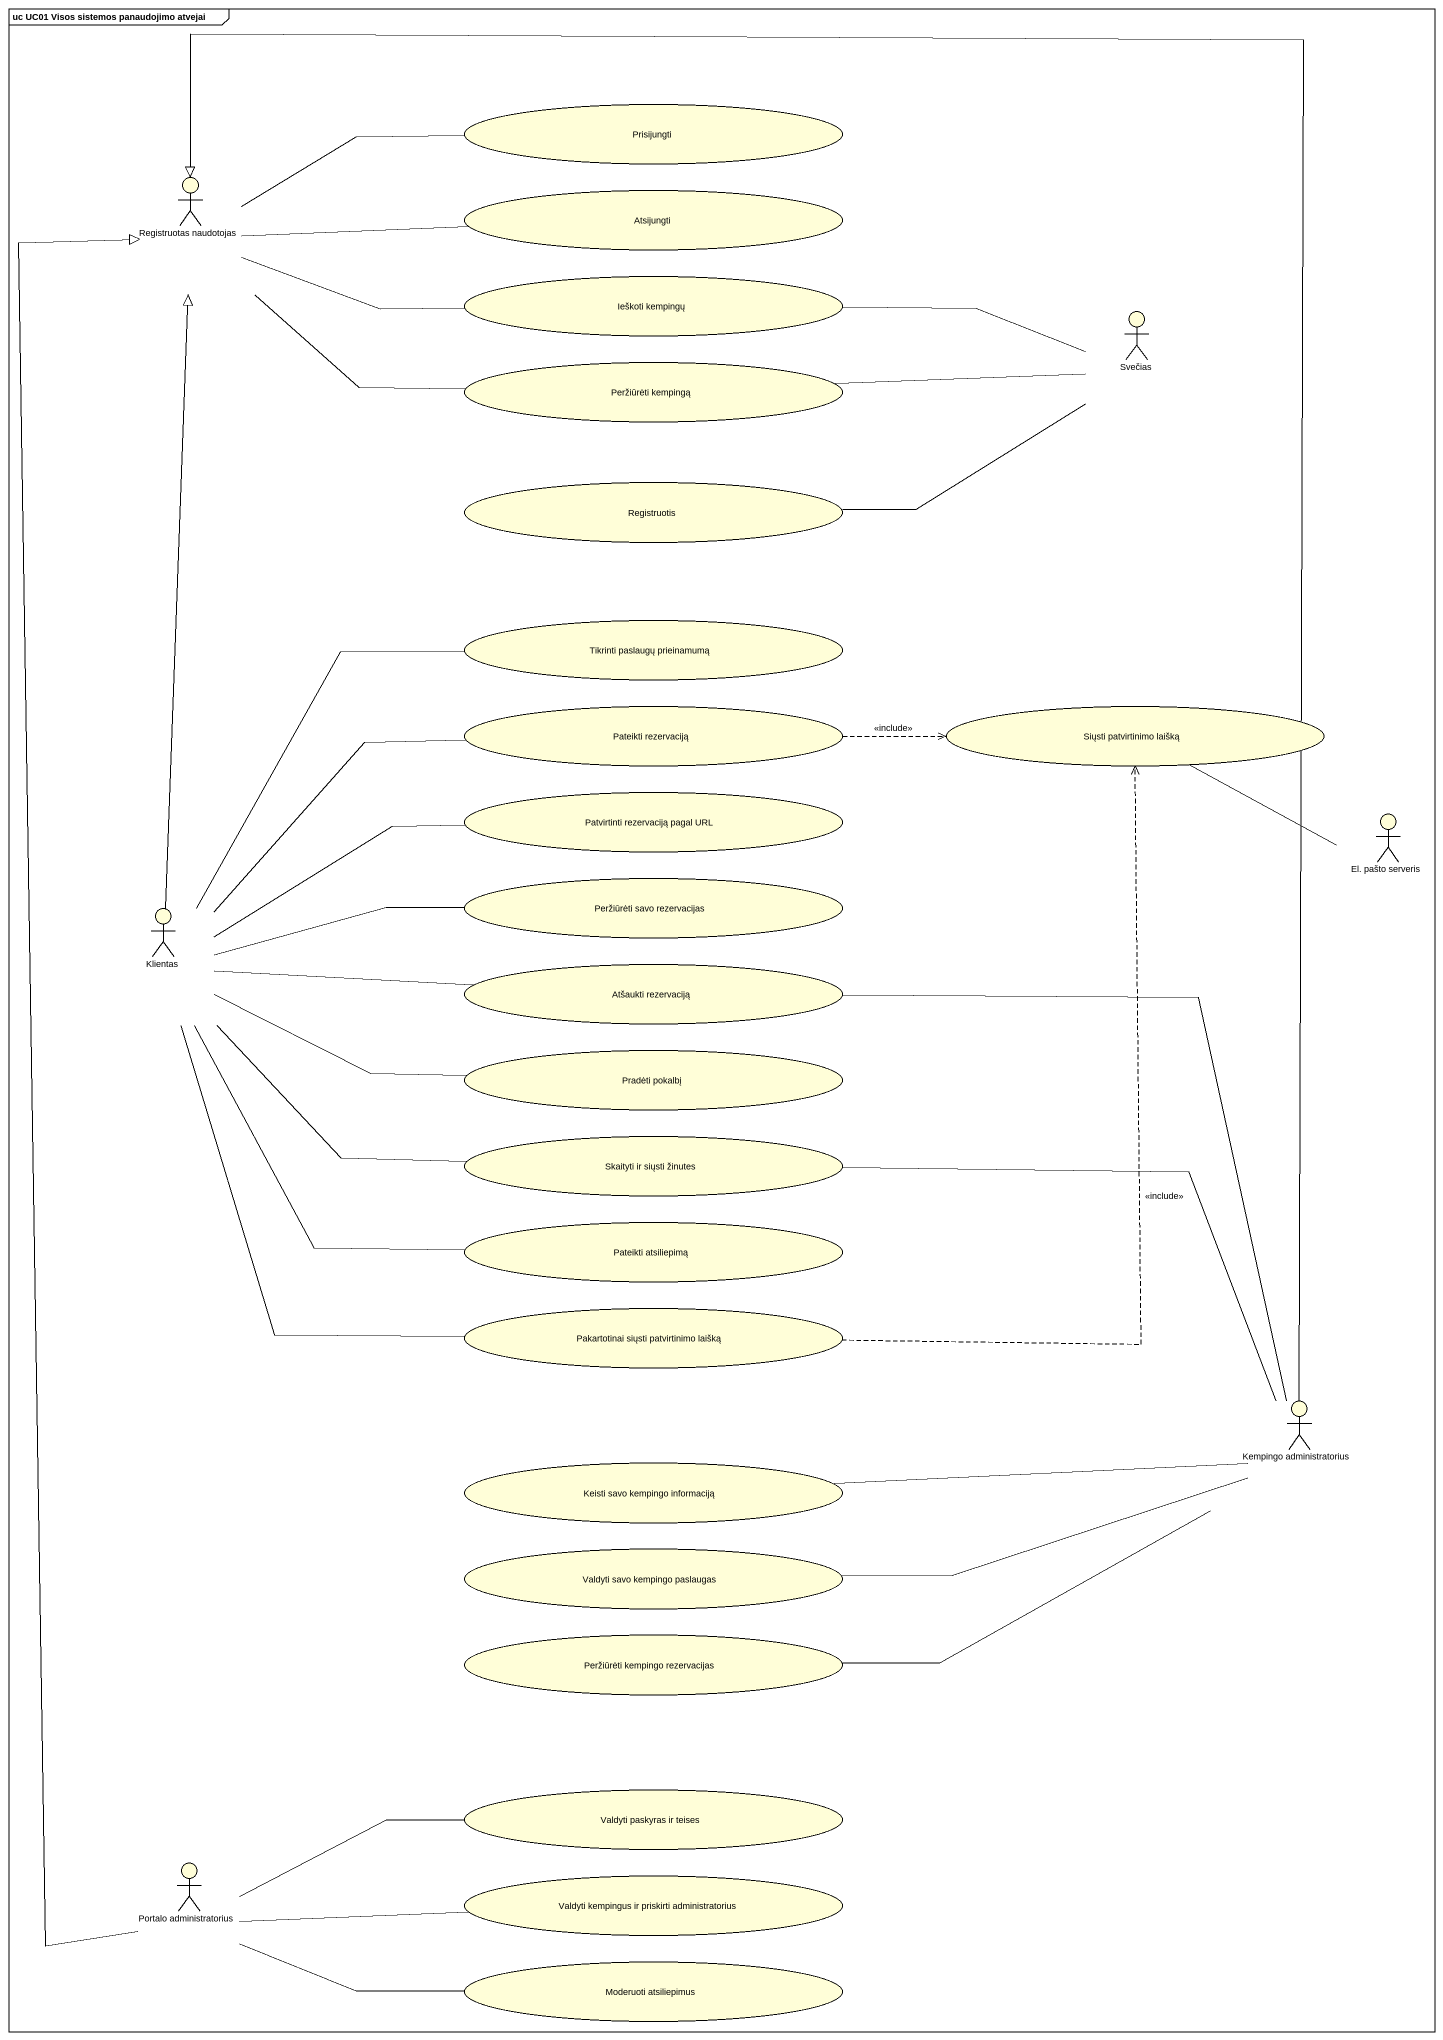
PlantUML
@startuml
mainframe uc UC01 Visos sistemos panaudojimo atvejai
usecase Prisijungti #FFFED8
actor "Registruotas naudotojas" as Registruotas_naudotojas #FFFED8
usecase Atsijungti #FFFED8
usecase "Ieškoti kempingų" as Ieškoti_kempingų #FFFED8
actor Svečias #FFFED8
usecase "Peržiūrėti kempingą" as Peržiūrėti_kempingą #FFFED8
usecase Registruotis #FFFED8
usecase "Tikrinti paslaugų prieinamumą" as Tikrinti_paslaugų #FFFED8
usecase "Pateikti rezervaciją" as Pateikti_rezervaciją #FFFED8
usecase "Siųsti patvirtinimo laišką" as Siųsti_patvirtinimo_laišką #FFFED8
usecase "Patvirtinti rezervaciją pagal URL" as Patvirtinti_rezervaciją #FFFED8
actor "El. pašto serveris" as El_pašto_serveris #FFFED8
usecase "Peržiūrėti savo rezervacijas" as Peržiūrėti_savo_rezervacijas #FFFED8
actor Klientas #FFFED8
usecase "Atšaukti rezervaciją" as Atšaukti_rezervaciją #FFFED8
usecase "Pradėti pokalbį" as Pradėti_pokalbį #FFFED8
usecase "Skaityti ir siųsti žinutes" as Skaityti_ir_siųsti_žinutes #FFFED8
usecase "Pateikti atsiliepimą" as Pateikti_atsiliepimą #FFFED8
usecase "Pakartotinai siųsti patvirtinimo laišką" as Pakartotinai_siųsti #FFFED8
actor "Kempingo administratorius" as Kempingo_administratorius #FFFED8
usecase "Keisti savo kempingo informaciją" as Keisti_savo_kempingo #FFFED8
usecase "Valdyti savo kempingo paslaugas" as Valdyti_savo_kempingo #FFFED8
usecase "Peržiūrėti kempingo rezervacijas" as Peržiūrėti_kempingo #FFFED8
usecase "Valdyti paskyras ir teises" as Valdyti_paskyras_ir_teises #FFFED8
actor "Portalo administratorius" as Portalo_administratorius #FFFED8
usecase "Valdyti kempingus ir priskirti administratorius" as Valdyti_kempingus_ir #FFFED8
usecase "Moderuoti atsiliepimus" as Moderuoti_atsiliepimus #FFFED8
Registruotas_naudotojas -right- Prisijungti
Registruotas_naudotojas -right- Atsijungti
Registruotas_naudotojas -right- Ieškoti_kempingų
Registruotas_naudotojas -right- Peržiūrėti_kempingą
Svečias -left- Ieškoti_kempingų
Svečias -left- Peržiūrėti_kempingą
Svečias -left- Registruotis
Pateikti_rezervaciją .right.> Siųsti_patvirtinimo_laišką : <<include>>
El_pašto_serveris -left- Siųsti_patvirtinimo_laišką
Klientas -up-|> Registruotas_naudotojas
Klientas -up- Tikrinti_paslaugų
Klientas -right- Pateikti_rezervaciją
Klientas -right- Patvirtinti_rezervaciją
Klientas -right- Peržiūrėti_savo_rezervacijas
Klientas -right- Atšaukti_rezervaciją
Klientas -right- Pradėti_pokalbį
Klientas -right- Skaityti_ir_siųsti_žinutes
Klientas -right- Pateikti_atsiliepimą
Klientas -- Pakartotinai_siųsti
Pakartotinai_siųsti .up.> Siųsti_patvirtinimo_laišką : <<include>>
Kempingo_administratorius -up-|> Registruotas_naudotojas
Kempingo_administratorius -up- Atšaukti_rezervaciją
Kempingo_administratorius -left- Skaityti_ir_siųsti_žinutes
Kempingo_administratorius -left- Keisti_savo_kempingo
Kempingo_administratorius -left- Valdyti_savo_kempingo
Kempingo_administratorius -left- Peržiūrėti_kempingo
Portalo_administratorius -up-|> Registruotas_naudotojas
Portalo_administratorius -right- Valdyti_paskyras_ir_teises
Portalo_administratorius -right- Valdyti_kempingus_ir
Portalo_administratorius -right- Moderuoti_atsiliepimus
@enduml
